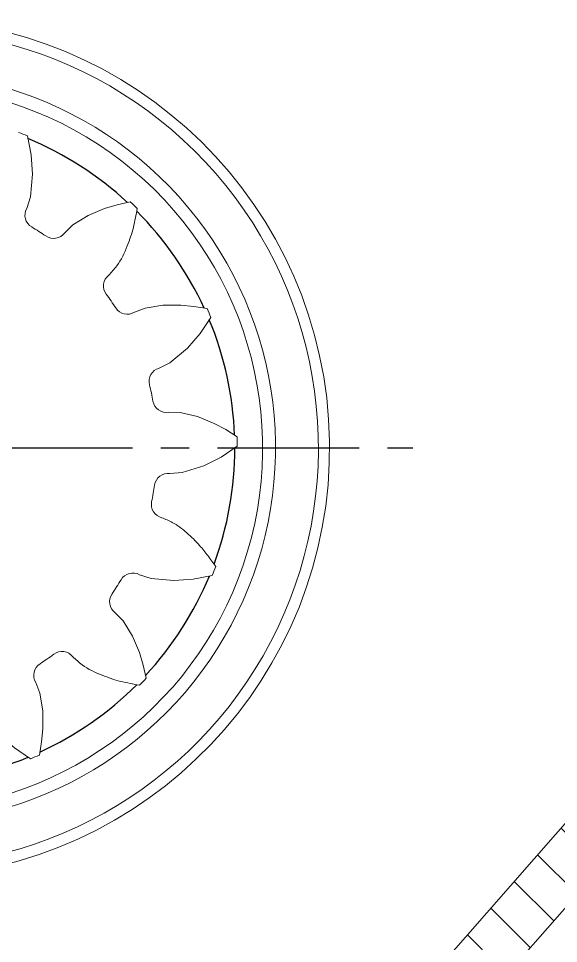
# Model space of a CAD drawing. Header units: millimetres. Extents: x 0 to 1189, y 0 to 841.
# Drawn here: x 450.7 to 499.1, y 47.1 to 130.1 of the extents above; entities that cross this region are included whole.
import ezdxf

# ---------------------------------------------------------------- set-up
doc = ezdxf.new("R2010")
doc.units = ezdxf.units.MM
doc.linetypes.add('CENTERX2', pattern=[20.32, 12.7, -2.54, 2.54, -2.54])
doc.layers.add('图层11', color=7, linetype='CENTERX2')

msp = doc.modelspace()

# ---------------------------------------------------------------- hatches: boundary and pattern name
at = {"linetype": 'Continuous', "lineweight": 0}
h = msp.add_hatch(dxfattribs=at)
h.set_pattern_fill('ANSI31', angle=90, style=0)
h.paths.add_polyline_path([(481.9978, 30.1916), (555.5534, 113.9879), (551.7957, 117.2863), (478.2401, 33.49)], flags=0)

# ---------------------------------------------------------------- linework, layer by layer
at = {"color": 7, "linetype": 'Continuous', "lineweight": 15}
for p, q in [((551.7957, 117.2863), (478.2401, 33.49)), ((555.5534, 113.9879), (481.9978, 30.1916))]:
    msp.add_line(p, q, dxfattribs=at)
at = {"color": 7, "linetype": 'Continuous', "lineweight": 15, "flags": 128}
for points in [[(451.4878, 119.534), (451.8168, 117.8265), (451.9472, 116.0915), (451.7675, 114.0668), (451.4229, 113.0323)], [(454.8257, 110.852), (455.5578, 111.5498), (456.9231, 112.3901), (458.4051, 113.0131), (459.5405, 113.3624), (460.7053, 113.628)], [(461.0872, 103.7323), (462.0307, 104.0969), (463.6136, 104.3507), (465.2212, 104.3591), (466.4038, 104.2474), (467.5816, 104.047)], [(467.9265, 103.2577), (466.9517, 101.8177), (465.8171, 100.4987), (464.2583, 99.194), (463.2831, 98.7063)], [(464.1476, 94.7584), (465.1587, 94.7342), (466.7182, 94.3629), (468.2067, 93.7555), (469.2565, 93.1997), (470.268, 92.5638)], [(470.2846, 91.7027), (468.8329, 90.7453), (467.2799, 89.9609), (465.3406, 89.3521), (464.2529, 89.2746)], [(468.0413, 80.1248), (466.3337, 79.7958), (464.5987, 79.6654), (462.5741, 79.8451), (461.5396, 80.1898)], [(459.3592, 76.7869), (460.0571, 76.0548), (460.8973, 74.6896), (461.5203, 73.2076), (461.8696, 72.0722), (462.1352, 70.9073)], [(452.2396, 70.5254), (452.6041, 69.582), (452.8579, 67.9991), (452.8664, 66.3915), (452.7546, 65.2088), (452.5542, 64.031)], [(451.765, 63.6862), (450.325, 64.661), (449.0059, 65.7956), (447.7013, 67.3543), (447.2135, 68.3295)]]:
    msp.add_lwpolyline(points, dxfattribs=at)
at = {"color": 7, "linetype": 'Continuous', "lineweight": 15}
for centre, radius, start, end in [((440.0604, 91.5532), 38.4999, 182.669685, 90), ((440.0604, 91.5532), 37.5, 270.045872, 109.658591), ((440.0604, 91.5532), 33.6547, 270.045872, 108.043212), ((440.0604, 91.5532), 32.5, 270.045872, 123.37132), ((440.0599, 91.5527), 30.225, 67.784338, 69.417039), ((440.0599, 91.5527), 30.225, 45.284338, 46.917039), ((452.498, 112.4247), 1.235, 150.524945, 239.208317), ((440.0599, 91.5527), 23.062, 55.493059, 59.208317), ((453.8243, 111.5748), 1.235, 235.493059, 324.176432), ((459.5386, 106.076), 1.235, 128.024945, 216.708317), ((440.0599, 91.5527), 23.062, 32.993059, 36.708317), ((460.4387, 104.7833), 1.235, 212.993059, 301.676432), ((440.0599, 91.5527), 30.225, 22.784338, 24.417039), ((463.6137, 97.5164), 1.235, 105.524945, 194.208317), ((440.0599, 91.5527), 23.062, 10.493059, 14.208317), ((463.9506, 95.9776), 1.235, 190.493059, 279.176432), ((440.0599, 91.5527), 30.225, 0.284338, 1.917039), ((464.103, 88.0488), 1.235, 83.024945, 171.708317), ((440.0599, 91.5527), 23.062, 347.993059, 351.708317), ((463.8254, 86.4982), 1.235, 167.993059, 256.676432), ((440.0599, 91.5527), 30.225, 337.784338, 339.417039), ((440.0599, 91.5527), 23.062, 325.493059, 329.208317), ((460.9319, 79.1146), 1.235, 60.524945, 149.208317), ((460.0821, 77.7883), 1.235, 145.493059, 234.176432), ((440.0599, 91.5527), 23.062, 302.993059, 306.708317), ((454.5833, 72.0741), 1.235, 38.024945, 126.708317), ((453.2906, 71.1739), 1.235, 122.993059, 211.676432), ((440.0599, 91.5527), 30.225, 315.284338, 316.917039), ((440.0599, 91.5527), 30.225, 292.784338, 294.417039)]:
    msp.add_arc(centre, radius, start, end, dxfattribs=at)
for start, end in [(47.195203, 67.516047), (24.695206, 45.001701), (2.195219, 22.516043), (339.703974, 0.016051), (317.195202, 337.516031), (294.695212, 315.001685), (272.195206, 292.516034)]:
    msp.add_arc((440.0599, 91.5527), 30.0099, start, end)
for points, knots in [([(461.3259, 113.0308), (461.2232, 112.4592), (461.0177, 111.3157), (460.4299, 109.5757), (459.7404, 108.079), (459.0269, 107.3155), (458.7778, 107.0489)], [0, 0, 0, 0, 0.2634004, 0.526948, 0.8348348, 1, 1, 1, 1]), ([(463.5408, 85.2964), (463.8549, 85.171), (464.667, 84.8467), (465.789, 83.9674), (466.8294, 82.9358), (467.6803, 81.91), (468.13, 81.2551), (468.3555, 80.9267)], [0, 0, 0, 0, 0.153133, 0.3958514, 0.6392537, 0.8191096, 1, 1, 1, 1]), ([(461.538, 70.2867), (460.9665, 70.3894), (459.823, 70.5949), (458.083, 71.1827), (456.5862, 71.8723), (455.8227, 72.5857), (455.5561, 72.8348)], [0, 0, 0, 0, 0.2634007, 0.5269477, 0.8348371, 1, 1, 1, 1])]:
    msp.add_open_spline(points, degree=3, knots=knots, dxfattribs=at)
at = {"layer": '图层11'}
msp.add_line((407.5604, 91.5532), (486.0285, 91.5527), dxfattribs=at)

doc.saveas('drawing.dxf')
